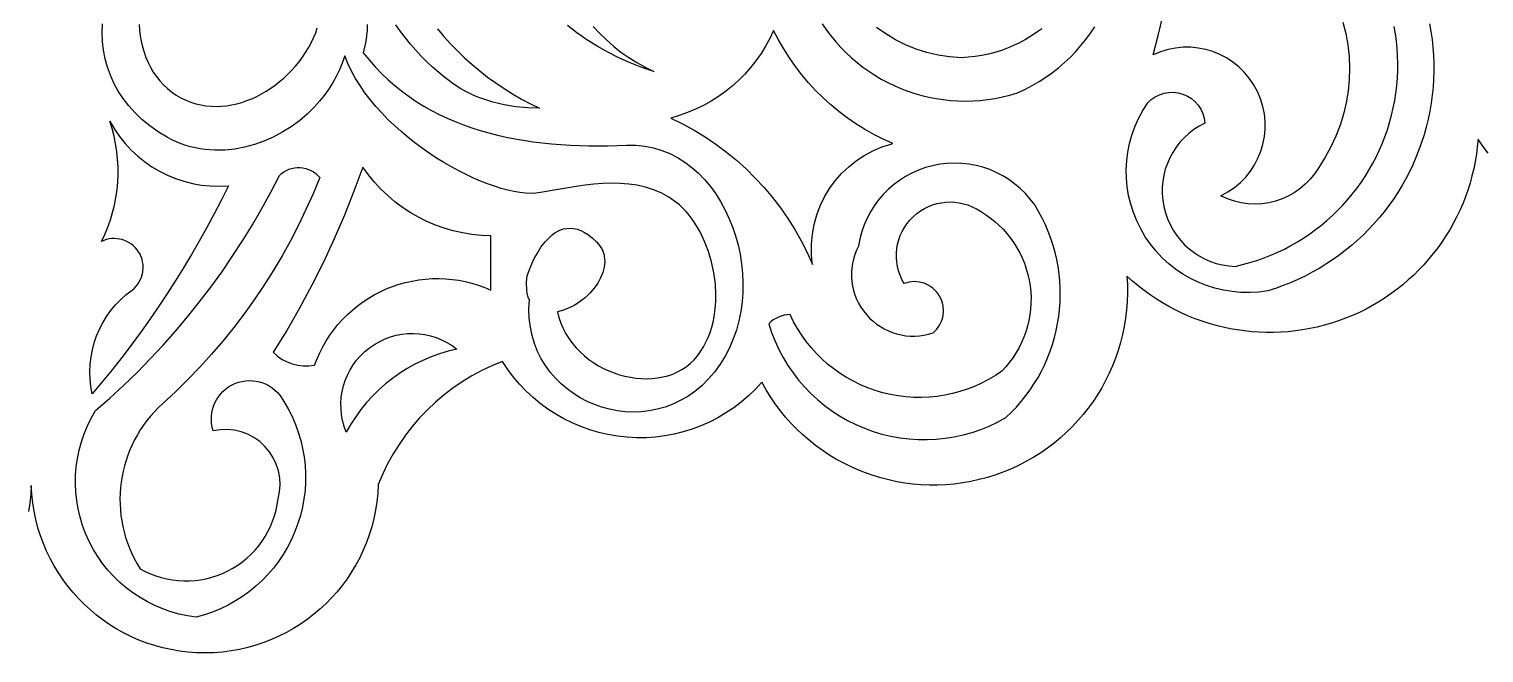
# Model space of a CAD drawing. Header units: millimetres. Extents: x 1813 to 2221, y -1379 to -1272.
# Drawn here: x 2017.4 to 2109.6, y -1379.3 to -1339.8 of the extents above; entities that cross this region are included whole.
import ezdxf

# ---------------------------------------------------------------- set-up
doc = ezdxf.new("R2010")
doc.units = ezdxf.units.MM
doc.header["$MEASUREMENT"] = 0

msp = doc.modelspace()

# ---------------------------------------------------------------- linework, layer by layer
for points in [[(2038.828613, -1339.500488), (2038.815918, -1339.861328), (2038.783691, -1340.221924), (2038.732422, -1340.581543), (2038.661621, -1340.939331), (2038.571289, -1341.2948), (2038.946777, -1341.757324), (2039.336182, -1342.197144), (2039.739014, -1342.614624), (2040.154785, -1343.010254), (2040.582764, -1343.384521), (2041.022949, -1343.737915), (2041.474609, -1344.070923), (2041.937256, -1344.384033), (2042.410889, -1344.677612), (2042.894775, -1344.952271), (2043.388428, -1345.208496), (2043.891357, -1345.446655), (2044.403564, -1345.667236), (2044.924072, -1345.87085), (2045.452637, -1346.057739), (2045.989014, -1346.228638), (2046.532471, -1346.383789), (2047.082764, -1346.523804), (2047.639648, -1346.64917), (2048.202148, -1346.760376), (2049.343506, -1346.941895), (2050.503174, -1347.072266), (2051.677734, -1347.155396), (2052.864014, -1347.195068), (2054.05835, -1347.194946), (2055.25708, -1347.158936), (2055.8479, -1347.161011), (2056.419189, -1347.21814), (2056.970947, -1347.327515), (2057.501709, -1347.486816), (2058.010986, -1347.693237), (2058.498047, -1347.944092), (2058.962158, -1348.237061), (2059.402344, -1348.569214), (2059.817871, -1348.93811), (2060.208252, -1349.341187), (2060.57251, -1349.775635), (2060.909912, -1350.239014), (2061.219727, -1350.72876), (2061.500977, -1351.241943), (2061.753174, -1351.776367), (2061.975342, -1352.329102), (2062.166748, -1352.897583), (2062.326904, -1353.47937), (2062.454834, -1354.071655), (2062.549561, -1354.671875), (2062.610596, -1355.277588), (2062.637207, -1355.885986), (2062.628418, -1356.494385), (2062.583496, -1357.100464), (2062.501709, -1357.701294), (2062.382568, -1358.294556), (2062.224854, -1358.877441), (2062.028076, -1359.447266), (2061.79126, -1360.001709), (2061.513916, -1360.537964), (2061.195068, -1361.053345), (2060.833984, -1361.54541), (2060.439941, -1362.000732), (2060.02417, -1362.408203), (2059.588623, -1362.768921), (2059.135986, -1363.083618), (2058.668701, -1363.353271), (2058.188965, -1363.578857), (2057.699219, -1363.761353), (2057.20166, -1363.901367), (2056.698975, -1364.000122), (2056.193359, -1364.05835), (2055.687012, -1364.077026), (2055.182373, -1364.057129), (2054.681885, -1363.99939), (2054.187988, -1363.904907), (2053.702881, -1363.774536), (2053.229004, -1363.609131), (2052.768799, -1363.409668), (2052.324463, -1363.177002), (2051.898438, -1362.912109), (2051.49292, -1362.615967), (2051.110596, -1362.289307), (2050.753662, -1361.933105), (2050.424316, -1361.54834), (2050.125244, -1361.135864), (2049.858643, -1360.696533), (2049.626953, -1360.231445), (2049.432373, -1359.741333), (2049.277344, -1359.227295), (2049.164063, -1358.689941), (2049.095215, -1358.130493), (2049.073242, -1357.549805), (2049.100098, -1356.948608), (2049.045654, -1356.865723), (2048.998779, -1356.724609), (2048.961182, -1356.539429), (2048.934082, -1356.324341), (2048.917969, -1355.860596), (2048.931885, -1355.640381), (2048.962646, -1355.446777), (2049.039795, -1355.219604), (2049.256592, -1354.68689), (2049.416748, -1354.351685), (2049.611084, -1353.995117), (2049.839111, -1353.63562), (2050.100342, -1353.291382), (2050.39502, -1352.980713), (2050.554688, -1352.84375), (2050.722412, -1352.722046), (2050.898193, -1352.618042), (2051.082275, -1352.533813), (2051.27417, -1352.471802), (2051.474121, -1352.434204), (2051.682129, -1352.42334), (2051.898193, -1352.44165), (2052.12207, -1352.491211), (2052.35376, -1352.574341), (2052.593262, -1352.693481), (2052.840576, -1352.85083), (2053.095459, -1353.048706), (2053.358154, -1353.289429), (2053.486572, -1353.428833), (2053.595459, -1353.574463), (2053.685791, -1353.725586), (2053.758057, -1353.881714), (2053.812744, -1354.042114), (2053.850586, -1354.206055), (2053.872314, -1354.373169), (2053.878174, -1354.542603), (2053.845459, -1354.88623), (2053.75708, -1355.232178), (2053.61792, -1355.575317), (2053.433105, -1355.910645), (2053.207031, -1356.233398), (2052.94458, -1356.53833), (2052.650635, -1356.820557), (2052.329834, -1357.075195), (2051.987305, -1357.297119), (2051.627686, -1357.481445), (2051.255615, -1357.623169), (2050.875977, -1357.717407), (2050.9729, -1358.09021), (2051.09668, -1358.448364), (2051.246338, -1358.791382), (2051.419922, -1359.119019), (2051.616211, -1359.430908), (2051.833252, -1359.726563), (2052.069824, -1360.005737), (2052.324219, -1360.267944), (2052.594971, -1360.512817), (2052.880371, -1360.740112), (2053.179199, -1360.949341), (2053.489502, -1361.140137), (2053.809814, -1361.312012), (2054.138916, -1361.464844), (2054.474854, -1361.598145), (2054.816406, -1361.711548), (2055.161621, -1361.804565), (2055.509521, -1361.876953), (2055.85791, -1361.928345), (2056.205566, -1361.958252), (2056.551025, -1361.966431), (2056.892822, -1361.952393), (2057.229004, -1361.915894), (2057.558105, -1361.856445), (2057.878906, -1361.773682), (2058.189697, -1361.667236), (2058.48877, -1361.536865), (2058.774658, -1361.38208), (2059.045898, -1361.202393), (2059.300781, -1360.997559), (2059.537842, -1360.767334), (2059.755615, -1360.511108), (2059.953369, -1360.235596), (2060.131592, -1359.948486), (2060.290527, -1359.650635), (2060.430664, -1359.34314), (2060.552734, -1359.026733), (2060.656738, -1358.702637), (2060.743164, -1358.371826), (2060.8125, -1358.035156), (2060.86499, -1357.693604), (2060.901367, -1357.348145), (2060.921631, -1357), (2060.926514, -1356.649902), (2060.891357, -1355.947998), (2060.799072, -1355.250244), (2060.652832, -1354.564697), (2060.456055, -1353.89917), (2060.21167, -1353.261475), (2059.92334, -1352.659424), (2059.59375, -1352.100952), (2059.414551, -1351.840454), (2059.226563, -1351.59375), (2059.029785, -1351.361938), (2058.824951, -1351.145996), (2058.612061, -1350.946655), (2058.39209, -1350.765137), (2057.935059, -1350.449707), (2057.459717, -1350.189819), (2056.967529, -1349.981323), (2056.460693, -1349.820313), (2055.940186, -1349.703003), (2055.408203, -1349.625366), (2054.866211, -1349.583496), (2054.315674, -1349.573486), (2053.758301, -1349.591187), (2053.195801, -1349.632935), (2052.630127, -1349.69458), (2052.062256, -1349.772339), (2050.928223, -1349.960083), (2049.806396, -1350.164917), (2049.515625, -1350.202393), (2049.200195, -1350.213623), (2048.861816, -1350.199463), (2048.502441, -1350.160278), (2048.124023, -1350.096924), (2047.728271, -1350.009888), (2047.317139, -1349.89978), (2046.89209, -1349.767334), (2046.455566, -1349.613159), (2046.009033, -1349.437744), (2045.554199, -1349.241943), (2045.093506, -1349.026123), (2044.628174, -1348.791138), (2044.160156, -1348.537598), (2043.69165, -1348.265991), (2043.224121, -1347.977051), (2042.759766, -1347.671265), (2042.300049, -1347.349487), (2041.847168, -1347.012085), (2041.402588, -1346.659912), (2040.968506, -1346.293579), (2040.546631, -1345.913574), (2040.138916, -1345.520508), (2039.746826, -1345.115234), (2039.372559, -1344.69812), (2039.018066, -1344.27002), (2038.684814, -1343.831421), (2038.375, -1343.382935), (2038.090088, -1342.925293), (2037.832275, -1342.459106), (2037.603271, -1341.984863), (2037.404785, -1341.503418), (2037.247559, -1341.950439), (2037.06543, -1342.386841), (2036.859619, -1342.811523), (2036.630371, -1343.223633), (2036.378174, -1343.62207), (2036.104004, -1344.006104), (2035.808105, -1344.374634), (2035.490967, -1344.726807), (2035.022705, -1345.183716), (2034.523193, -1345.605713), (2033.995361, -1345.990601), (2033.442871, -1346.336182), (2032.869385, -1346.640503), (2032.27832, -1346.901367), (2031.672607, -1347.116699), (2031.056396, -1347.284302), (2030.432617, -1347.402222), (2029.804932, -1347.468262), (2029.176758, -1347.480225), (2028.551514, -1347.436279), (2028.240967, -1347.392578), (2027.932617, -1347.334106), (2027.626465, -1347.260498), (2027.323486, -1347.171631), (2027.023682, -1347.067139), (2026.727783, -1346.946777), (2026.435791, -1346.810303), (2026.148682, -1346.657349), (2025.570313, -1346.304443), (2025.037842, -1345.927246), (2024.550781, -1345.5271), (2024.108154, -1345.105469), (2023.709961, -1344.66394), (2023.355469, -1344.203979), (2023.043945, -1343.726929), (2022.775391, -1343.234375), (2022.548828, -1342.727661), (2022.364014, -1342.208252), (2022.220215, -1341.677734), (2022.116943, -1341.137451), (2022.053955, -1340.588989), (2022.030273, -1340.033569), (2022.045898, -1339.4729)], [(2024.372559, -1339.503784), (2024.396484, -1339.863525), (2024.439209, -1340.220093), (2024.500732, -1340.572266), (2024.581055, -1340.918823), (2024.68042, -1341.258301), (2024.798584, -1341.589478), (2024.935791, -1341.911133), (2025.092041, -1342.22168), (2025.267334, -1342.520142), (2025.46167, -1342.805054), (2025.675049, -1343.075073), (2025.907471, -1343.328979), (2026.158936, -1343.56543), (2026.429443, -1343.783203), (2026.719238, -1343.980835), (2027.021729, -1344.155151), (2027.32959, -1344.304077), (2027.642578, -1344.428223), (2027.959473, -1344.528198), (2028.279785, -1344.604614), (2028.602783, -1344.658203), (2028.927734, -1344.689331), (2029.253906, -1344.698853), (2029.580566, -1344.687378), (2029.906982, -1344.655273), (2030.232422, -1344.603516), (2030.556396, -1344.532471), (2030.877686, -1344.442749), (2031.195801, -1344.335205), (2031.510254, -1344.210205), (2031.820068, -1344.068481), (2032.124512, -1343.910645), (2032.422852, -1343.737305), (2032.7146, -1343.549072), (2032.998779, -1343.346558), (2033.274658, -1343.130493), (2033.541748, -1342.901367), (2033.799072, -1342.65979), (2034.045898, -1342.406372), (2034.281738, -1342.141846), (2034.505615, -1341.866821), (2034.717041, -1341.581787), (2034.915039, -1341.287476), (2035.099121, -1340.984497), (2035.268555, -1340.67334), (2035.422363, -1340.354858), (2035.560059, -1340.029419), (2035.651123, -1339.711426)], [(2043.283447, -1339.790771), (2043.687744, -1340.270264), (2044.108643, -1340.736084), (2044.545898, -1341.187744), (2044.999268, -1341.624756), (2045.468506, -1342.046509), (2045.953125, -1342.452759), (2046.452881, -1342.842896), (2046.967529, -1343.216431), (2047.496582, -1343.572876), (2048.039795, -1343.911865), (2048.596924, -1344.232666), (2049.16748, -1344.535034), (2049.751465, -1344.818481), (2049.001465, -1344.792236), (2048.253174, -1344.719238), (2047.512695, -1344.597168), (2046.787109, -1344.424438), (2046.082275, -1344.199097), (2045.73999, -1344.065918), (2045.405029, -1343.918945), (2045.078857, -1343.757813), (2044.761719, -1343.582397), (2044.454834, -1343.392212), (2044.158691, -1343.187256), (2043.750732, -1342.877197), (2043.355469, -1342.553589), (2042.9729, -1342.216919), (2042.602783, -1341.867676), (2042.245117, -1341.506348), (2041.900146, -1341.133423), (2041.567383, -1340.749268), (2041.24707, -1340.35437), (2040.939209, -1339.949219), (2040.643311, -1339.53418)], [(2056.989258, -1342.4823), (2056.231445, -1342.226318), (2055.493164, -1341.937744), (2054.775146, -1341.617554), (2054.077881, -1341.266724), (2053.401855, -1340.886353), (2052.748047, -1340.477417), (2052.116699, -1340.041016), (2051.508789, -1339.578125)], [(2053.14502, -1339.62793), (2053.551514, -1340.067383), (2053.980713, -1340.484985), (2054.431885, -1340.880127), (2054.904297, -1341.251465), (2055.396973, -1341.598389), (2055.908936, -1341.9198), (2056.439697, -1342.214722), (2056.988281, -1342.4823)], [(2067.662109, -1339.465454), (2067.93457, -1339.861938), (2068.222412, -1340.24353), (2068.525146, -1340.609863), (2068.842041, -1340.960693), (2069.172607, -1341.295898), (2069.515869, -1341.615112), (2069.871582, -1341.918213), (2070.23877, -1342.204712), (2070.617432, -1342.474609), (2071.006348, -1342.727539), (2071.405029, -1342.963379), (2071.812988, -1343.181641), (2072.229492, -1343.382202), (2072.654297, -1343.564819), (2073.086182, -1343.729248), (2073.524902, -1343.875366), (2073.969727, -1344.002563), (2074.420166, -1344.110962), (2074.875488, -1344.200073), (2075.334961, -1344.269775), (2075.79834, -1344.319824), (2076.264648, -1344.349854), (2076.733398, -1344.359741), (2077.203857, -1344.349121), (2077.675781, -1344.317871), (2078.147949, -1344.265625), (2078.620361, -1344.192261), (2079.092041, -1344.097412), (2079.5625, -1343.980835), (2080.031006, -1343.842285), (2080.505371, -1343.623169), (2080.964844, -1343.384277), (2081.408936, -1343.126221), (2081.837402, -1342.849854), (2082.25, -1342.555786), (2082.646484, -1342.244751), (2083.026367, -1341.91748), (2083.38916, -1341.574585), (2083.734863, -1341.216919), (2084.062988, -1340.845093), (2084.373291, -1340.459717), (2084.665283, -1340.061768), (2084.938721, -1339.651855)], [(2081.571533, -1339.775269), (2081.23877, -1340.020142), (2080.894287, -1340.249634), (2080.538818, -1340.463379), (2080.172607, -1340.660522), (2079.796143, -1340.840942), (2079.410156, -1341.003784), (2079.015137, -1341.148682), (2078.611084, -1341.275146), (2078.199219, -1341.38269), (2077.779541, -1341.470703), (2077.352783, -1341.538818), (2076.919434, -1341.586304), (2076.47998, -1341.612915), (2075.737793, -1341.560669), (2075.010742, -1341.450928), (2074.301025, -1341.285767), (2073.611328, -1341.067017), (2072.94458, -1340.796753), (2072.303223, -1340.477051), (2071.689941, -1340.109985), (2071.107178, -1339.697388)], [(2106.157715, -1339.46936), (2106.244385, -1339.961792), (2106.314209, -1340.457642), (2106.367432, -1340.956421), (2106.403564, -1341.457886), (2106.422607, -1341.961548), (2106.424316, -1342.467041), (2106.408691, -1342.973755), (2106.375488, -1343.481567), (2106.324463, -1343.989868), (2106.255615, -1344.498291), (2106.168701, -1345.00647), (2106.063965, -1345.511353), (2105.942383, -1346.009888), (2105.804199, -1346.501709), (2105.649658, -1346.986572), (2105.479248, -1347.464111), (2105.292969, -1347.93396), (2105.091309, -1348.395874), (2104.874512, -1348.849487), (2104.642822, -1349.294434), (2104.396484, -1349.730469), (2104.13623, -1350.157227), (2103.861572, -1350.574341), (2103.573486, -1350.981567), (2103.272217, -1351.378418), (2102.95752, -1351.764648), (2102.630371, -1352.140015), (2102.290527, -1352.50415), (2101.938477, -1352.856689), (2101.574707, -1353.197266), (2101.199219, -1353.525635), (2100.8125, -1353.841431), (2100.414795, -1354.144409), (2100.006348, -1354.434082), (2099.587646, -1354.710205), (2099.158691, -1354.972412), (2098.719971, -1355.220459), (2098.271484, -1355.453857), (2097.813965, -1355.672485), (2097.347656, -1355.875977), (2096.872559, -1356.063843), (2096.38916, -1356.23584), (2095.897705, -1356.391724), (2095.327881, -1356.468506), (2094.759521, -1356.502197), (2094.194824, -1356.493774), (2093.63623, -1356.444092), (2093.085205, -1356.354004), (2092.544189, -1356.224609), (2092.015137, -1356.056763), (2091.500244, -1355.851318), (2091.001465, -1355.609131), (2090.520752, -1355.331421), (2090.060547, -1355.018799), (2089.622803, -1354.672241), (2089.209473, -1354.292725), (2088.822754, -1353.881226), (2088.4646, -1353.438599), (2088.137207, -1352.96582), (2087.846191, -1352.469849), (2087.595459, -1351.95874), (2087.384766, -1351.434814), (2087.2146, -1350.900146), (2087.084473, -1350.3573), (2086.994385, -1349.80835), (2086.94458, -1349.255493), (2086.934814, -1348.701172), (2086.965088, -1348.147583), (2087.0354, -1347.597046), (2087.145508, -1347.051758), (2087.295654, -1346.514038), (2087.485596, -1345.986084), (2087.715332, -1345.470215), (2087.985107, -1344.96875), (2088.294434, -1344.483887), (2088.519531, -1344.269531), (2088.769531, -1344.09375), (2089.039795, -1343.957764), (2089.325684, -1343.862549), (2089.62207, -1343.809692), (2089.924316, -1343.800293), (2090.228027, -1343.835449), (2090.528076, -1343.916626), (2090.812744, -1344.041626), (2091.071533, -1344.204712), (2091.30127, -1344.401855), (2091.499023, -1344.629028), (2091.662109, -1344.882324), (2091.787109, -1345.157715), (2091.871338, -1345.451538), (2091.911865, -1345.759521), (2091.550781, -1345.952637), (2091.21167, -1346.172729), (2090.895752, -1346.417969), (2090.604004, -1346.686523), (2090.337158, -1346.976685), (2090.095947, -1347.286377), (2089.881592, -1347.61377), (2089.695068, -1347.957153), (2089.537109, -1348.314575), (2089.408447, -1348.684204), (2089.310303, -1349.064209), (2089.243652, -1349.452637), (2089.208984, -1349.847778), (2089.207764, -1350.247681), (2089.240479, -1350.650513), (2089.308105, -1351.054443), (2089.409912, -1351.451416), (2089.543213, -1351.833008), (2089.706543, -1352.198242), (2089.897949, -1352.545654), (2090.116455, -1352.873779), (2090.360107, -1353.181519), (2090.627197, -1353.467407), (2090.916504, -1353.730225), (2091.226074, -1353.968506), (2091.554688, -1354.181152), (2091.900391, -1354.366577), (2092.261963, -1354.523682), (2092.637451, -1354.651001), (2093.025635, -1354.747314), (2093.424561, -1354.811157), (2093.833008, -1354.841309), (2094.301514, -1354.731812), (2094.762939, -1354.605957), (2095.217285, -1354.463867), (2095.664307, -1354.306152), (2096.103516, -1354.132935), (2096.534668, -1353.94458), (2096.957275, -1353.741455), (2097.371338, -1353.523804), (2097.776367, -1353.291992), (2098.171875, -1353.046387), (2098.557861, -1352.787354), (2098.933838, -1352.515015), (2099.299316, -1352.229858), (2099.654297, -1351.932129), (2099.998291, -1351.622314), (2100.330811, -1351.300415), (2100.6521, -1350.967041), (2100.961182, -1350.622314), (2101.258057, -1350.266846), (2101.54248, -1349.900635), (2101.813965, -1349.524048), (2102.072021, -1349.137573), (2102.316895, -1348.741455), (2102.547607, -1348.33606), (2102.764404, -1347.921631), (2102.966553, -1347.498535), (2103.154053, -1347.067017), (2103.326172, -1346.627563), (2103.483154, -1346.180298), (2103.624268, -1345.725708), (2103.749023, -1345.264038), (2103.857666, -1344.795532), (2103.948975, -1344.323486), (2104.022705, -1343.85083), (2104.078857, -1343.378174), (2104.117432, -1342.905762), (2104.138916, -1342.434204), (2104.143066, -1341.963745), (2104.130371, -1341.494995), (2104.101074, -1341.028198), (2104.054932, -1340.563965), (2103.992432, -1340.102539), (2103.913818, -1339.644409)], [(2100.668945, -1339.35144), (2100.848145, -1340.073364), (2100.977295, -1340.802612), (2101.056396, -1341.536621), (2101.085449, -1342.272827), (2101.064941, -1343.008545), (2100.994873, -1343.741211), (2100.875244, -1344.46814), (2100.706299, -1345.18689), (2100.488525, -1345.894653), (2100.22168, -1346.588989), (2099.906006, -1347.267212), (2099.541992, -1347.926758), (2099.129395, -1348.564941), (2098.877441, -1348.953369), (2098.593994, -1349.30896), (2098.281738, -1349.630981), (2097.943604, -1349.918335), (2097.58252, -1350.170532), (2097.20166, -1350.386353), (2096.803711, -1350.565186), (2096.391357, -1350.706177), (2095.967773, -1350.80835), (2095.535889, -1350.870972), (2095.098633, -1350.893188), (2094.658691, -1350.874146), (2094.219238, -1350.812988), (2093.782959, -1350.708862), (2093.352783, -1350.560913), (2092.931885, -1350.368408), (2093.377197, -1350.125732), (2093.787842, -1349.844849), (2094.162842, -1349.528931), (2094.500732, -1349.181519), (2094.800537, -1348.805664), (2095.061035, -1348.405029), (2095.281006, -1347.982666), (2095.459473, -1347.54187), (2095.594971, -1347.086304), (2095.686523, -1346.618896), (2095.73291, -1346.143188), (2095.733154, -1345.662476), (2095.685791, -1345.180176), (2095.589844, -1344.699341), (2095.444336, -1344.223633), (2095.247559, -1343.756104), (2095.005127, -1343.310791), (2094.724121, -1342.900146), (2094.408203, -1342.525269), (2094.060791, -1342.187378), (2093.685059, -1341.887573), (2093.28418, -1341.627075), (2092.861816, -1341.407104), (2092.421143, -1341.228638), (2091.965332, -1341.09314), (2091.497803, -1341.001465), (2091.022217, -1340.954956), (2090.541504, -1340.954712), (2090.059082, -1341.001953), (2089.578125, -1341.097778), (2089.102295, -1341.243408), (2088.634766, -1341.440063), (2088.95874, -1340.214722), (2089.24292, -1338.980591)], [(2067.053955, -1354.720581), (2067.012695, -1354.394897), (2066.987305, -1354.070679), (2066.977295, -1353.748291), (2066.982178, -1353.428101), (2067.036377, -1352.796021), (2067.147949, -1352.177979), (2067.314209, -1351.577271), (2067.533203, -1350.99707), (2067.802734, -1350.440796), (2068.120361, -1349.911865), (2068.484375, -1349.413452), (2068.89209, -1348.948975), (2069.341553, -1348.521851), (2069.830322, -1348.135132), (2070.356445, -1347.792358), (2070.917725, -1347.496948), (2071.210693, -1347.36792), (2071.511719, -1347.251953), (2071.820557, -1347.149414), (2072.136475, -1347.060913), (2071.525879, -1346.783691), (2070.93042, -1346.480347), (2070.35083, -1346.151855), (2069.787842, -1345.798584), (2069.241943, -1345.421387), (2068.714355, -1345.020874), (2068.205322, -1344.5979), (2067.71582, -1344.152832), (2067.246338, -1343.686646), (2066.797852, -1343.199829), (2066.37085, -1342.693237), (2065.966309, -1342.167358), (2065.584473, -1341.623047), (2065.226807, -1341.060913), (2064.893311, -1340.481689), (2064.584961, -1339.885986), (2064.344482, -1340.393555), (2064.076904, -1340.883667), (2063.783447, -1341.355469), (2063.464844, -1341.808228), (2063.122314, -1342.240967), (2062.756836, -1342.652832), (2062.369385, -1343.043091), (2061.961182, -1343.410767), (2061.532715, -1343.755005), (2061.085693, -1344.074951), (2060.620605, -1344.369873), (2060.138428, -1344.638672), (2059.640625, -1344.880737), (2059.127686, -1345.095215), (2058.601074, -1345.281006), (2058.061523, -1345.4375), (2058.810059, -1345.805176), (2059.538086, -1346.205566), (2060.244385, -1346.637695), (2060.928467, -1347.100708), (2061.589111, -1347.593628), (2062.225342, -1348.115479), (2062.83667, -1348.665283), (2063.421631, -1349.24231), (2063.979736, -1349.845337), (2064.509766, -1350.473633), (2065.01123, -1351.126221), (2065.48291, -1351.802002), (2065.923828, -1352.500244), (2066.333252, -1353.219971), (2066.710205, -1353.960205), (2067.053711, -1354.719849)], [(2021.402588, -1362.924194), (2021.315674, -1362.453979), (2021.264648, -1361.983276), (2021.248779, -1361.514038), (2021.267578, -1361.047974), (2021.320068, -1360.586914), (2021.405762, -1360.132324), (2021.523926, -1359.686401), (2021.674072, -1359.25061), (2021.855225, -1358.826782), (2022.06665, -1358.416748), (2022.308105, -1358.022339), (2022.578369, -1357.645142), (2022.877197, -1357.286987), (2023.203857, -1356.949707), (2023.557617, -1356.63501), (2023.9375, -1356.344727), (2024.068359, -1356.229858), (2024.185791, -1356.105347), (2024.289795, -1355.97229), (2024.380127, -1355.831543), (2024.456787, -1355.684204), (2024.519287, -1355.531372), (2024.601807, -1355.213379), (2024.626709, -1354.88562), (2024.616699, -1354.720703), (2024.592041, -1354.556641), (2024.552002, -1354.394165), (2024.496826, -1354.234497), (2024.42627, -1354.078735), (2024.339844, -1353.927734), (2024.239746, -1353.785645), (2024.128418, -1353.655762), (2024.007324, -1353.538086), (2023.877197, -1353.433228), (2023.73877, -1353.341309), (2023.59375, -1353.262695), (2023.286377, -1353.146362), (2022.963135, -1353.086426), (2022.798096, -1353.078247), (2022.632324, -1353.085205), (2022.466309, -1353.1073), (2022.301758, -1353.14502), (2022.13916, -1353.198486), (2021.979736, -1353.268066), (2022.19165, -1352.819458), (2022.380127, -1352.362915), (2022.544922, -1351.89917), (2022.686279, -1351.429321), (2022.803711, -1350.954102), (2022.897461, -1350.474609), (2022.967285, -1349.991455), (2023.013184, -1349.505859), (2023.035156, -1349.018555), (2023.033203, -1348.530396), (2023.00708, -1348.04248), (2022.956787, -1347.555542), (2022.882324, -1347.070557), (2022.783691, -1346.588379), (2022.660645, -1346.109985), (2022.513184, -1345.63623), (2022.80542, -1346.13623), (2023.130371, -1346.608765), (2023.48584, -1347.052734), (2023.870361, -1347.467041), (2024.281738, -1347.850708), (2024.718018, -1348.202637), (2025.177246, -1348.521729), (2025.657471, -1348.806885), (2026.156982, -1349.057007), (2026.673584, -1349.27124), (2027.205078, -1349.448364), (2027.750244, -1349.58728), (2028.306396, -1349.687012), (2028.87207, -1349.74646), (2029.445068, -1349.764526), (2030.023682, -1349.740234), (2029.584473, -1350.625488), (2029.131592, -1351.503296), (2028.664795, -1352.373535), (2028.18457, -1353.235962), (2027.690918, -1354.090454), (2027.184082, -1354.93689), (2026.663574, -1355.775146), (2026.130127, -1356.605103), (2025.58374, -1357.426392), (2025.024414, -1358.239014), (2024.451904, -1359.042847), (2023.866943, -1359.837646), (2023.269287, -1360.623291), (2022.658936, -1361.399658), (2022.036377, -1362.166626), (2021.401367, -1362.923828)], [(2109.868896, -1347.661133), (2109.539307, -1347.232056), (2109.226563, -1346.785645), (2109.182617, -1347.260254), (2109.12207, -1347.730591), (2109.045166, -1348.196289), (2108.952148, -1348.656982), (2108.843018, -1349.112427), (2108.718506, -1349.562256), (2108.578613, -1350.005981), (2108.423584, -1350.443359), (2108.253662, -1350.874023), (2108.069092, -1351.297729), (2107.870117, -1351.713989), (2107.657227, -1352.122559), (2107.43042, -1352.522949), (2107.189941, -1352.915039), (2106.936279, -1353.298218), (2106.669434, -1353.672363), (2106.389893, -1354.036987), (2106.0979, -1354.391846), (2105.793457, -1354.73645), (2105.476807, -1355.070679), (2105.148682, -1355.393921), (2104.808838, -1355.706055), (2104.457764, -1356.006592), (2104.095703, -1356.295166), (2103.7229, -1356.571533), (2103.3396, -1356.835327), (2102.946045, -1357.086182), (2102.54248, -1357.32373), (2102.129395, -1357.547607), (2101.706543, -1357.757568), (2101.274658, -1357.953247), (2100.83374, -1358.134155), (2100.386719, -1358.299316), (2099.936279, -1358.44751), (2099.483154, -1358.578857), (2099.027344, -1358.693604), (2098.569336, -1358.791748), (2098.109863, -1358.873291), (2097.64917, -1358.938354), (2097.187744, -1358.987061), (2096.72583, -1359.019409), (2096.26416, -1359.035645), (2095.802734, -1359.035645), (2095.342285, -1359.019775), (2094.883301, -1358.987793), (2094.425781, -1358.939941), (2093.970703, -1358.876221), (2093.518066, -1358.796875), (2093.068359, -1358.701904), (2092.622314, -1358.591309), (2092.179932, -1358.46521), (2091.742188, -1358.32373), (2091.308838, -1358.166992), (2090.880615, -1357.994995), (2090.458252, -1357.807861), (2090.041504, -1357.605591), (2089.631348, -1357.388428), (2089.228271, -1357.156372), (2088.832031, -1356.909424), (2088.443848, -1356.647705), (2088.063477, -1356.37146), (2087.691895, -1356.080566), (2087.329102, -1355.775146), (2086.975586, -1355.455322), (2087.005859, -1355.998657), (2087.012207, -1356.538452), (2086.995117, -1357.074341), (2086.954834, -1357.605469), (2086.89209, -1358.131592), (2086.807129, -1358.651855), (2086.700439, -1359.165771), (2086.572266, -1359.672729), (2086.42334, -1360.172241), (2086.253662, -1360.663574), (2086.063721, -1361.146118), (2085.854004, -1361.619385), (2085.625244, -1362.082764), (2085.377197, -1362.535645), (2085.11084, -1362.977539), (2084.826172, -1363.407715), (2084.523926, -1363.825562), (2084.204346, -1364.230591), (2083.86792, -1364.622314), (2083.515137, -1364.999878), (2083.145996, -1365.362915), (2082.76123, -1365.710693), (2082.361328, -1366.042725), (2081.946533, -1366.358276), (2081.517334, -1366.656982), (2081.073975, -1366.93811), (2080.617188, -1367.20105), (2080.146973, -1367.445313), (2079.664063, -1367.670166), (2079.168701, -1367.875244), (2078.661377, -1368.059692), (2078.142578, -1368.223022), (2077.616943, -1368.363647), (2077.089844, -1368.480103), (2076.561768, -1368.572998), (2076.033447, -1368.642334), (2075.505859, -1368.688477), (2074.979248, -1368.71167), (2074.454346, -1368.71228), (2073.931885, -1368.690552), (2073.412354, -1368.646729), (2072.896729, -1368.581055), (2072.385498, -1368.494019), (2071.879395, -1368.38562), (2071.378906, -1368.256348), (2070.88501, -1368.106323), (2070.397949, -1367.936035), (2069.918701, -1367.745483), (2069.447754, -1367.535156), (2068.986084, -1367.305176), (2068.533691, -1367.05603), (2068.092041, -1366.787842), (2067.661133, -1366.500977), (2067.241943, -1366.195557), (2066.835205, -1365.87207), (2066.441406, -1365.53064), (2066.061279, -1365.171631), (2065.695313, -1364.795166), (2065.344482, -1364.401733), (2065.009277, -1363.991577), (2064.690186, -1363.564941), (2064.388184, -1363.121948), (2064.10376, -1362.663086), (2063.837646, -1362.188599), (2063.425537, -1362.635254), (2062.990479, -1363.054077), (2062.533936, -1363.44458), (2062.057129, -1363.806152), (2061.561523, -1364.138306), (2061.048828, -1364.440308), (2060.520264, -1364.71167), (2059.977295, -1364.95166), (2059.421387, -1365.159912), (2058.85376, -1365.335815), (2058.275879, -1365.478638), (2057.689453, -1365.588013), (2057.095703, -1365.663208), (2056.496094, -1365.703613), (2055.891846, -1365.708862), (2055.284668, -1365.678223), (2054.680664, -1365.611572), (2054.085449, -1365.510132), (2053.5, -1365.374512), (2052.926025, -1365.205566), (2052.364746, -1365.004028), (2051.817139, -1364.770752), (2051.284912, -1364.506592), (2050.769287, -1364.21228), (2050.271484, -1363.88855), (2049.792969, -1363.536377), (2049.334961, -1363.156494), (2048.898682, -1362.749512), (2048.485596, -1362.316528), (2048.097168, -1361.858154), (2047.734131, -1361.375244), (2047.398438, -1360.86853), (2046.731201, -1361.143311), (2046.08252, -1361.451294), (2045.453613, -1361.79126), (2044.844971, -1362.162354), (2044.258057, -1362.563599), (2043.693848, -1362.993774), (2043.15332, -1363.451904), (2042.637695, -1363.937134), (2042.147461, -1364.448364), (2041.684326, -1364.984619), (2041.248779, -1365.544678), (2040.842041, -1366.127686), (2040.465332, -1366.732666), (2040.119385, -1367.358643), (2039.80542, -1368.004395), (2039.524658, -1368.668945), (2039.494873, -1369.221802), (2039.438232, -1369.766968), (2039.355469, -1370.303711), (2039.247314, -1370.831421), (2039.114258, -1371.349609), (2038.957275, -1371.857422), (2038.776855, -1372.354248), (2038.573486, -1372.8396), (2038.3479, -1373.312744), (2038.10083, -1373.772949), (2037.833008, -1374.219727), (2037.544922, -1374.652344), (2037.237549, -1375.07019), (2036.911133, -1375.472656), (2036.566406, -1375.859009), (2036.204346, -1376.228638), (2035.825195, -1376.581055), (2035.429932, -1376.915405), (2035.019043, -1377.231201), (2034.593262, -1377.527588), (2034.15332, -1377.804199), (2033.699707, -1378.060303), (2033.23291, -1378.295166), (2032.75415, -1378.508179), (2032.263672, -1378.69873), (2031.762207, -1378.866211), (2031.250488, -1379.01001), (2030.729004, -1379.129272), (2030.19873, -1379.223633), (2029.659912, -1379.292236), (2029.113525, -1379.334595), (2028.560059, -1379.349976), (2028.006592, -1379.338013), (2027.459961, -1379.299072), (2026.920654, -1379.233765), (2026.389893, -1379.1427), (2025.867676, -1379.026611), (2025.35498, -1378.885986), (2024.852539, -1378.72168), (2024.36084, -1378.534058), (2023.880859, -1378.323975), (2023.412842, -1378.092041), (2022.95752, -1377.838745), (2022.515869, -1377.564941), (2022.088379, -1377.270996), (2021.675537, -1376.957764), (2021.278076, -1376.625854), (2020.896973, -1376.275879), (2020.532471, -1375.908447), (2020.185547, -1375.52417), (2019.856689, -1375.123657), (2019.546631, -1374.707764), (2019.255859, -1374.276855), (2018.985352, -1373.831787), (2018.735352, -1373.373047), (2018.50708, -1372.901367), (2018.300781, -1372.417236), (2018.116943, -1371.921509), (2017.956787, -1371.414673), (2017.820557, -1370.897339), (2017.709229, -1370.370361), (2017.623291, -1369.834106), (2017.563232, -1369.289307), (2017.529785, -1368.736694)], [(2021.605713, -1363.987061), (2022.503662, -1363.199707), (2023.380859, -1362.390991), (2024.236572, -1361.561401), (2025.070801, -1360.711182), (2025.882813, -1359.841064), (2026.672607, -1358.951294), (2027.439697, -1358.042358), (2028.183838, -1357.114624), (2028.904541, -1356.168701), (2029.601563, -1355.204956), (2030.274414, -1354.223755), (2030.922852, -1353.225586), (2031.546631, -1352.210938), (2032.145264, -1351.180176), (2032.718506, -1350.133789), (2033.265869, -1349.072144), (2033.401123, -1348.951294), (2033.547119, -1348.846313), (2033.702393, -1348.757568), (2033.865723, -1348.685547), (2034.035889, -1348.631104), (2034.211182, -1348.59436), (2034.390137, -1348.576172), (2034.571777, -1348.577026), (2034.752197, -1348.596924), (2034.927734, -1348.635498), (2035.097656, -1348.691895), (2035.260254, -1348.765503), (2035.414307, -1348.855713), (2035.558594, -1348.96167), (2035.691406, -1349.082764), (2035.812012, -1349.218262), (2035.391357, -1350.23877), (2034.942383, -1351.245117), (2034.464844, -1352.236816), (2033.959473, -1353.213379), (2033.426514, -1354.174072), (2032.866699, -1355.11853), (2032.280029, -1356.046021), (2031.666992, -1356.956177), (2031.028076, -1357.848267), (2030.36377, -1358.721802), (2029.674072, -1359.576172), (2028.959717, -1360.410889), (2028.221191, -1361.225342), (2027.458496, -1362.019043), (2026.672363, -1362.79126), (2025.863281, -1363.541626), (2025.592041, -1363.797607), (2025.334473, -1364.063232), (2025.091309, -1364.338135), (2024.861816, -1364.621826), (2024.646729, -1364.913574), (2024.445557, -1365.213135), (2024.258789, -1365.519775), (2024.086426, -1365.833008), (2023.928223, -1366.152588), (2023.784668, -1366.477661), (2023.655762, -1366.807861), (2023.54126, -1367.1427), (2023.441406, -1367.481689), (2023.356445, -1367.824097), (2023.286133, -1368.169678), (2023.230957, -1368.517822), (2023.19043, -1368.868042), (2023.165039, -1369.219849), (2023.154785, -1369.572632), (2023.159668, -1369.925903), (2023.179932, -1370.279175), (2023.215332, -1370.631836), (2023.266357, -1370.983643), (2023.33252, -1371.333862), (2023.414307, -1371.682007), (2023.511719, -1372.027588), (2023.624756, -1372.370117), (2023.753662, -1372.708984), (2023.898193, -1373.043823), (2024.058594, -1373.374023), (2024.235107, -1373.699097), (2024.42749, -1374.018555), (2024.753418, -1374.190796), (2025.087158, -1374.341309), (2025.42749, -1374.469971), (2025.773682, -1374.576904), (2026.124268, -1374.661987), (2026.47876, -1374.725342), (2026.835693, -1374.766724), (2027.194092, -1374.786255), (2027.553223, -1374.783936), (2027.911621, -1374.759644), (2028.268555, -1374.713379), (2028.623047, -1374.645142), (2028.973633, -1374.554932), (2029.319824, -1374.442627), (2029.6604, -1374.30835), (2029.994141, -1374.151855), (2030.317383, -1373.974976), (2030.626953, -1373.779663), (2030.921875, -1373.56665), (2031.201904, -1373.336914), (2031.466309, -1373.091309), (2031.714355, -1372.830566), (2031.945801, -1372.555542), (2032.159668, -1372.267212), (2032.355713, -1371.966309), (2032.532959, -1371.653809), (2032.691162, -1371.330444), (2032.82959, -1370.99707), (2032.947754, -1370.654663), (2033.044922, -1370.303955), (2033.120361, -1369.945801), (2033.173828, -1369.581177), (2033.266602, -1369.136963), (2033.300293, -1368.690186), (2033.276611, -1368.246338), (2033.196777, -1367.810669), (2033.062256, -1367.388672), (2032.874268, -1366.98584), (2032.634033, -1366.607666), (2032.343262, -1366.259277), (2032.009521, -1365.951782), (2031.643555, -1365.693604), (2031.250244, -1365.486084), (2030.835449, -1365.331055), (2030.404053, -1365.22998), (2029.961914, -1365.184692), (2029.513916, -1365.196655), (2029.065918, -1365.267578), (2029.003906, -1365.040649), (2028.964844, -1364.812622), (2028.94751, -1364.585083), (2028.95166, -1364.359131), (2028.976318, -1364.136353), (2029.021484, -1363.917847), (2029.085938, -1363.7052), (2029.169434, -1363.499512), (2029.27124, -1363.302246), (2029.390625, -1363.114868), (2029.527344, -1362.938477), (2029.68042, -1362.774658), (2029.849121, -1362.624512), (2030.033203, -1362.489624), (2030.231934, -1362.371216), (2030.444824, -1362.270508), (2030.66626, -1362.190796), (2030.890381, -1362.133545), (2031.115967, -1362.098267), (2031.341309, -1362.084351), (2031.56543, -1362.091431), (2031.786865, -1362.119019), (2032.003906, -1362.166504), (2032.215576, -1362.233398), (2032.420166, -1362.319336), (2032.616455, -1362.423584), (2032.802979, -1362.545776), (2032.978516, -1362.685303), (2033.141357, -1362.841797), (2033.290527, -1363.014648), (2033.424316, -1363.203491), (2033.54126, -1363.407593), (2033.815918, -1363.879028), (2034.060059, -1364.362915), (2034.27417, -1364.85791), (2034.457764, -1365.362427), (2034.61084, -1365.875122), (2034.733398, -1366.394775), (2034.825195, -1366.9198), (2034.88623, -1367.448975), (2034.916016, -1367.980713), (2034.914795, -1368.513672), (2034.882568, -1369.046631), (2034.818604, -1369.578003), (2034.723633, -1370.106445), (2034.59668, -1370.630493), (2034.438232, -1371.148926), (2034.248047, -1371.660156), (2034.027832, -1372.15918), (2033.779541, -1372.641113), (2033.504639, -1373.10498), (2033.204346, -1373.550049), (2032.87915, -1373.975098), (2032.530518, -1374.379395), (2032.159424, -1374.762085), (2031.76709, -1375.12207), (2031.354248, -1375.458618), (2030.922119, -1375.770752), (2030.471924, -1376.057617), (2030.004395, -1376.318115), (2029.520752, -1376.551392), (2029.022217, -1376.756714), (2028.509521, -1376.932983), (2027.984131, -1377.079224), (2027.438965, -1376.999634), (2026.904053, -1376.88623), (2026.380371, -1376.740234), (2025.869141, -1376.562256), (2025.37207, -1376.353516), (2024.890381, -1376.114868), (2024.425293, -1375.847168), (2023.978027, -1375.55127), (2023.549805, -1375.228271), (2023.142334, -1374.878906), (2022.756592, -1374.504395), (2022.394043, -1374.105347), (2022.055908, -1373.682861), (2021.743408, -1373.237793), (2021.458008, -1372.771118), (2021.201172, -1372.283813), (2020.97583, -1371.781006), (2020.78418, -1371.268799), (2020.626221, -1370.748535), (2020.501953, -1370.221924), (2020.411377, -1369.69043), (2020.354004, -1369.155884), (2020.330078, -1368.619629), (2020.3396, -1368.083496), (2020.382324, -1367.54895), (2020.458252, -1367.0177), (2020.567139, -1366.491089), (2020.709229, -1365.971069), (2020.884033, -1365.458984), (2021.091797, -1364.956543), (2021.332275, -1364.46521), (2021.605469, -1363.986816)], [(2064.273926, -1358.477417), (2064.458008, -1359.036865), (2064.672363, -1359.581787), (2064.91626, -1360.111084), (2065.188477, -1360.623657), (2065.488525, -1361.11853), (2065.814941, -1361.594727), (2066.166992, -1362.051147), (2066.543945, -1362.486816), (2066.94458, -1362.900635), (2067.368164, -1363.291748), (2067.813721, -1363.659058), (2068.280273, -1364.001343), (2068.766602, -1364.317871), (2069.272461, -1364.607422), (2069.796143, -1364.869141), (2070.337402, -1365.101807), (2070.890869, -1365.303223), (2071.45166, -1365.471802), (2072.018555, -1365.607544), (2072.589844, -1365.710571), (2073.164307, -1365.781006), (2073.740479, -1365.818848), (2074.317139, -1365.824463), (2074.892578, -1365.797607), (2075.465576, -1365.73877), (2076.034912, -1365.647705), (2076.599121, -1365.52478), (2077.156738, -1365.369873), (2077.706299, -1365.183228), (2078.246826, -1364.964966), (2078.776367, -1364.715088), (2079.293945, -1364.433838), (2079.639893, -1364.102661), (2079.968262, -1363.759399), (2080.278564, -1363.404419), (2080.571045, -1363.03833), (2080.845703, -1362.661987), (2081.102051, -1362.276001), (2081.340332, -1361.880859), (2081.560303, -1361.477417), (2081.761719, -1361.066162), (2081.945068, -1360.647705), (2082.109619, -1360.222778), (2082.255615, -1359.792114), (2082.383057, -1359.356201), (2082.491455, -1358.915771), (2082.581055, -1358.471558), (2082.651855, -1358.023926), (2082.703369, -1357.573853), (2082.73584, -1357.121704), (2082.749023, -1356.668335), (2082.743164, -1356.214233), (2082.717529, -1355.760254), (2082.672607, -1355.306763), (2082.608154, -1354.854614), (2082.523926, -1354.404419), (2082.419922, -1353.956665), (2082.296143, -1353.512207), (2082.152344, -1353.071655), (2081.988525, -1352.63562), (2081.804688, -1352.204712), (2081.600586, -1351.779541), (2081.376465, -1351.360962), (2081.131592, -1350.949341), (2080.848389, -1350.572632), (2080.540527, -1350.222046), (2080.209717, -1349.898438), (2079.858154, -1349.602539), (2079.487549, -1349.334839), (2079.099609, -1349.096313), (2078.695801, -1348.887451), (2078.278564, -1348.708862), (2077.849121, -1348.561523), (2077.409668, -1348.445923), (2076.96167, -1348.362793), (2076.507324, -1348.312744), (2076.047852, -1348.296631), (2075.585693, -1348.315063), (2075.12207, -1348.368652), (2074.65918, -1348.458252), (2074.20459, -1348.582764), (2073.765381, -1348.739624), (2073.342773, -1348.927612), (2072.937988, -1349.145142), (2072.55249, -1349.390991), (2072.187744, -1349.663696), (2071.844727, -1349.961792), (2071.524658, -1350.283813), (2071.229248, -1350.62854), (2070.959717, -1350.994385), (2070.717285, -1351.380005), (2070.503174, -1351.784058), (2070.318604, -1352.204956), (2070.165283, -1352.641479), (2070.044189, -1353.092041), (2069.956543, -1353.55542), (2069.830322, -1353.824463), (2069.72583, -1354.099365), (2069.643066, -1354.379028), (2069.581543, -1354.662231), (2069.54126, -1354.947754), (2069.522217, -1355.234375), (2069.52417, -1355.520996), (2069.547119, -1355.806274), (2069.590576, -1356.089111), (2069.654785, -1356.368408), (2069.739502, -1356.642944), (2069.844238, -1356.911499), (2069.969482, -1357.172852), (2070.114746, -1357.425781), (2070.279785, -1357.669312), (2070.4646, -1357.901978), (2070.666748, -1358.119995), (2070.882324, -1358.32019), (2071.110352, -1358.502075), (2071.349854, -1358.665405), (2071.599365, -1358.809814), (2071.85791, -1358.935059), (2072.124268, -1359.040894), (2072.397461, -1359.126831), (2072.676025, -1359.192627), (2072.958984, -1359.237915), (2073.245117, -1359.262451), (2073.533447, -1359.265991), (2073.822754, -1359.248047), (2074.111572, -1359.208374), (2074.39917, -1359.146606), (2074.684326, -1359.062622), (2074.808105, -1358.950317), (2074.919678, -1358.829346), (2075.105469, -1358.564209), (2075.23999, -1358.274902), (2075.322021, -1357.968628), (2075.350586, -1357.652832), (2075.323975, -1357.334839), (2075.240967, -1357.022095), (2075.177979, -1356.869995), (2075.100342, -1356.721924), (2075.009766, -1356.581543), (2074.908447, -1356.451904), (2074.677002, -1356.225708), (2074.41333, -1356.045898), (2074.124512, -1355.915039), (2073.817383, -1355.835571), (2073.499512, -1355.810059), (2073.17749, -1355.841064), (2073.01709, -1355.87854), (2072.858398, -1355.93103), (2072.715332, -1355.669922), (2072.596924, -1355.401123), (2072.503174, -1355.126221), (2072.433594, -1354.84668), (2072.388428, -1354.564209), (2072.366943, -1354.280029), (2072.369385, -1353.996094), (2072.395508, -1353.713623), (2072.44458, -1353.434204), (2072.51709, -1353.159546), (2072.612305, -1352.890991), (2072.730469, -1352.630371), (2072.871094, -1352.378906), (2073.033936, -1352.138306), (2073.21875, -1351.910034), (2073.425537, -1351.695801), (2073.650391, -1351.500244), (2073.887939, -1351.327393), (2074.136475, -1351.177124), (2074.394775, -1351.049683), (2074.661377, -1350.945313), (2074.934326, -1350.863892), (2075.212402, -1350.805664), (2075.493652, -1350.770874), (2075.7771, -1350.759521), (2076.060791, -1350.771729), (2076.343506, -1350.807617), (2076.623291, -1350.867432), (2076.898926, -1350.95105), (2077.168457, -1351.05896), (2077.430908, -1351.190918), (2077.684326, -1351.347412), (2078.000977, -1351.544922), (2078.303955, -1351.759033), (2078.592773, -1351.989014), (2078.866943, -1352.233887), (2079.125977, -1352.493164), (2079.369385, -1352.765869), (2079.596924, -1353.051514), (2079.807617, -1353.349243), (2080.001465, -1353.658325), (2080.17749, -1353.978027), (2080.335693, -1354.307739), (2080.475098, -1354.646484), (2080.595703, -1354.993774), (2080.696777, -1355.348633), (2080.777832, -1355.710449), (2080.838379, -1356.078613), (2080.87793, -1356.449463), (2080.895752, -1356.819946), (2080.892578, -1357.188965), (2080.868652, -1357.555786), (2080.823975, -1357.919434), (2080.759033, -1358.279297), (2080.673828, -1358.634399), (2080.569092, -1358.983887), (2080.444824, -1359.326904), (2080.30127, -1359.66272), (2080.138916, -1359.990356), (2079.958008, -1360.309082), (2079.758545, -1360.61792), (2079.54126, -1360.91626), (2079.305908, -1361.203003), (2079.053223, -1361.477417), (2078.636719, -1361.758057), (2078.20752, -1362.01355), (2077.766846, -1362.243896), (2077.315674, -1362.448853), (2076.855469, -1362.628174), (2076.386719, -1362.781738), (2075.911377, -1362.90918), (2075.429688, -1363.010498), (2074.943359, -1363.085327), (2074.453369, -1363.133545), (2073.960693, -1363.154907), (2073.466553, -1363.149292), (2072.972168, -1363.116455), (2072.478516, -1363.056152), (2071.986572, -1362.968262), (2071.497559, -1362.852539), (2071.016113, -1362.709839), (2070.545654, -1362.541504), (2070.087402, -1362.348267), (2069.64209, -1362.130859), (2069.210693, -1361.890015), (2068.793945, -1361.626465), (2068.392822, -1361.340942), (2068.008057, -1361.03418), (2067.640869, -1360.706909), (2067.291504, -1360.359863), (2066.961426, -1359.993652), (2066.651123, -1359.609131), (2066.361572, -1359.206909), (2066.09375, -1358.787842), (2065.848145, -1358.352661), (2065.626221, -1357.901978), (2065.437012, -1357.914429), (2065.250977, -1357.944824), (2065.06958, -1357.992676), (2064.893799, -1358.057373), (2064.725098, -1358.138672), (2064.564453, -1358.236084), (2064.41333, -1358.348877), (2064.272705, -1358.476685)], [(2044.511475, -1360.084351), (2043.955322, -1360.220337), (2043.4104, -1360.385376), (2042.877441, -1360.578979), (2042.357666, -1360.800171), (2041.851807, -1361.04834), (2041.36084, -1361.322754), (2040.885986, -1361.622559), (2040.428223, -1361.947144), (2039.988281, -1362.295654), (2039.567383, -1362.667603), (2039.166504, -1363.06189), (2038.786621, -1363.478027), (2038.428711, -1363.915283), (2038.09375, -1364.372803), (2037.782715, -1364.849854), (2037.496582, -1365.345703), (2037.366211, -1364.984741), (2037.267822, -1364.618896), (2037.200684, -1364.25), (2037.164795, -1363.879883), (2037.159424, -1363.510254), (2037.184082, -1363.142944), (2037.238037, -1362.779907), (2037.321289, -1362.422852), (2037.432861, -1362.07373), (2037.572266, -1361.734253), (2037.739502, -1361.406372), (2037.933594, -1361.091675), (2038.154053, -1360.792236), (2038.400635, -1360.509766), (2038.672607, -1360.246094), (2038.969727, -1360.003052), (2039.286133, -1359.785889), (2039.615479, -1359.598511), (2039.955566, -1359.440918), (2040.304932, -1359.312866), (2040.661377, -1359.2146), (2041.022949, -1359.145996), (2041.387939, -1359.107056), (2041.75415, -1359.097656), (2042.120117, -1359.117798), (2042.483887, -1359.16748), (2042.843262, -1359.246704), (2043.196533, -1359.355347), (2043.541992, -1359.49353), (2043.877441, -1359.661133), (2044.200928, -1359.858032), (2044.510986, -1360.084351)], [(2017.530273, -1368.736938), (2017.496582, -1369.296387), (2017.435791, -1369.847778), (2017.348877, -1370.390503)]]:
    msp.add_lwpolyline(points)
msp.add_lwpolyline([(2046.667725, -1352.91394), (2046.05957, -1352.887695), (2045.458252, -1352.824829), (2044.86499, -1352.726318), (2044.28125, -1352.592896), (2043.708496, -1352.425293), (2043.148438, -1352.224243), (2042.601807, -1351.990601), (2042.070801, -1351.725098), (2041.556396, -1351.428467), (2041.060059, -1351.101563), (2040.583252, -1350.745117), (2040.127686, -1350.359863), (2039.694336, -1349.946655), (2039.284912, -1349.506104), (2038.900635, -1349.039185), (2038.543213, -1348.546509), (2037.984375, -1350.08374), (2037.381592, -1351.603149), (2036.735107, -1353.103638), (2036.04541, -1354.584473), (2035.313232, -1356.0448), (2034.538574, -1357.483398), (2033.722412, -1358.899536), (2032.86499, -1360.292358), (2033.135986, -1360.533203), (2033.430664, -1360.736938), (2033.745605, -1360.902344), (2034.076904, -1361.028442), (2034.420898, -1361.113892), (2034.773682, -1361.157593), (2035.131836, -1361.158447), (2035.491455, -1361.115234), (2035.645996, -1360.712158), (2035.820557, -1360.319458), (2036.014404, -1359.937988), (2036.227051, -1359.568237), (2036.458008, -1359.210815), (2036.706543, -1358.866455), (2036.972168, -1358.535767), (2037.25415, -1358.219238), (2037.552002, -1357.917725), (2037.86499, -1357.631592), (2038.192871, -1357.361694), (2038.534912, -1357.108398), (2038.890381, -1356.872681), (2039.258789, -1356.654785), (2039.639404, -1356.455688), (2040.031982, -1356.275757), (2040.433594, -1356.116821), (2040.84082, -1355.979614), (2041.25293, -1355.864136), (2041.669189, -1355.770508), (2042.088379, -1355.698608), (2042.510254, -1355.648438), (2042.93335, -1355.620117), (2043.356934, -1355.613525), (2043.780518, -1355.628662), (2044.203125, -1355.665527), (2044.623535, -1355.724121), (2045.04126, -1355.804443), (2045.455322, -1355.906494), (2045.86499, -1356.030396), (2046.269287, -1356.175903), (2046.66748, -1356.343018)], close=True)

doc.saveas('drawing.dxf')
